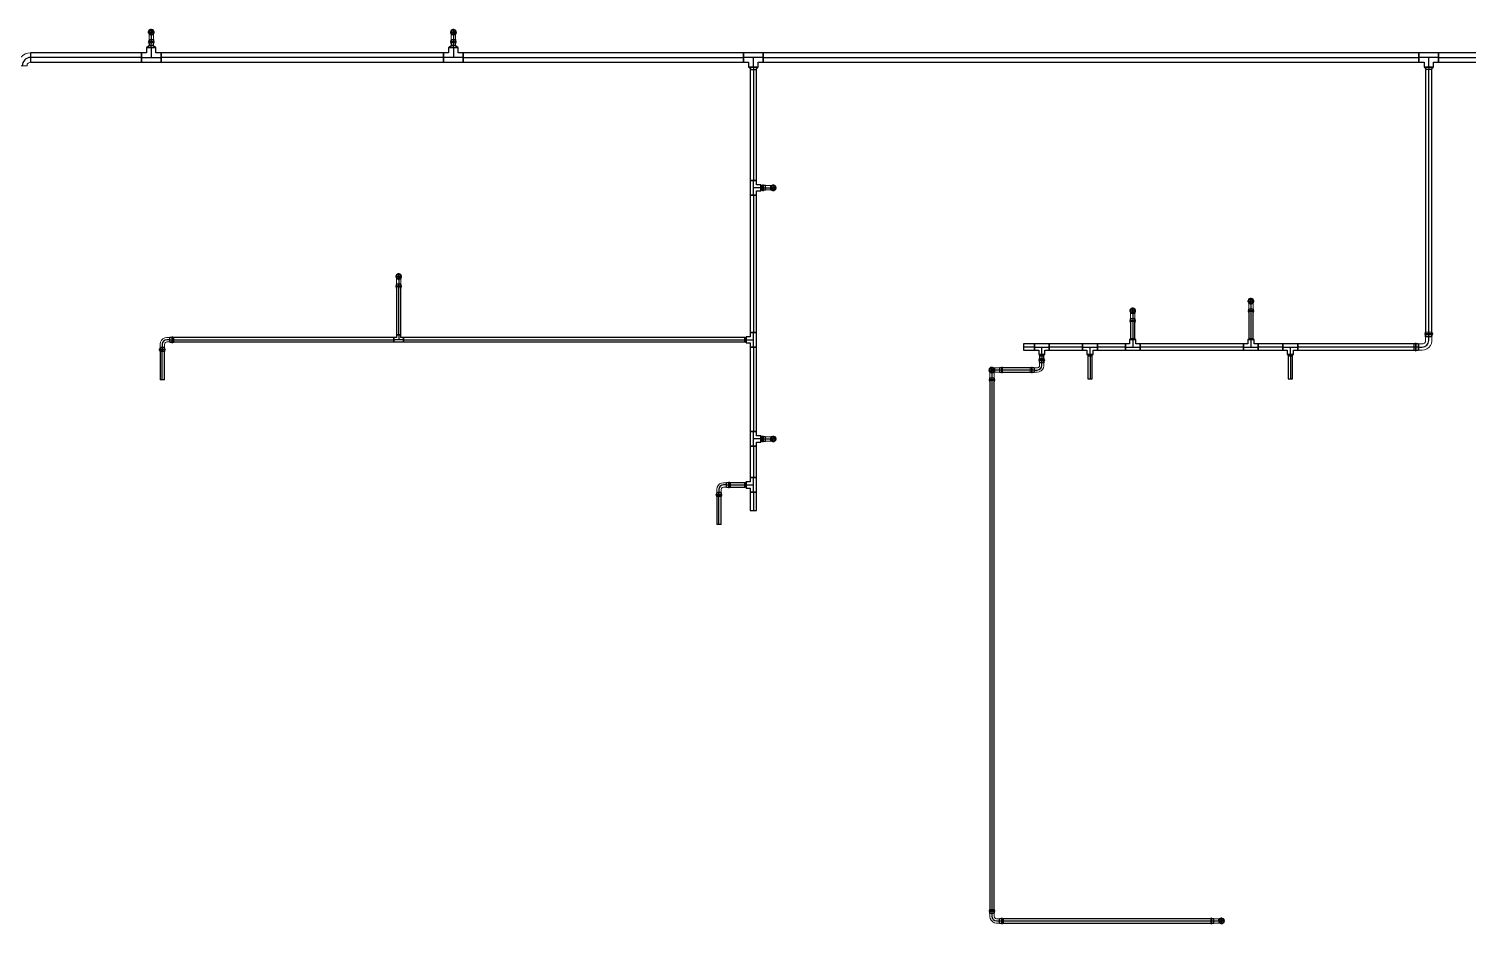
# Model space of a CAD drawing. Header units: inches. Extents: x -3326 to -59, y 8 to 1043.
# Drawn here: x -3021.3 to -2583, y 8 to 280.7 of the extents above; entities that cross this region are included whole.
import ezdxf

# ---------------------------------------------------------------- set-up
doc = ezdxf.new("R2010")
doc.units = ezdxf.units.IN
doc.header["$MEASUREMENT"] = 0
doc.layers.add('P-PIPE', color=3, linetype='Continuous', lineweight=9)
doc.layers.add('X - REF - FP', color=7, linetype='Continuous', true_color=0xb90000)

# ---------------------------------------------------------------- blocks, each defined once
blk = doc.blocks.new('Victaulic-VicPress316-Elbow 90-45deg Style P568_P571 - Standard-523083-FOURTH LEVEL')
at = {"layer": 'P-PIPE'}
for p, q in [((-3064.18, 1028.04), (-3064.52, 1028.04)), ((-3063.22, 1027.94), (-3064.52, 1027.94)), ((-3064.52, 1027.28), (-3064.52, 1027.28)), ((-3064.52, 1027.28), (-3064.52, 1027.28)), ((-3064.52, 1027.28), (-3064.52, 1027.28)), ((-3064.52, 1027.28), (-3064.52, 1027.28)), ((-3064.52, 1026.62), (-3063.22, 1026.62)), ((-3064.52, 1026.51), (-3064.18, 1026.51)), ((-3064.18, 1027.28), (-3064.18, 1027.28)), ((-3064.18, 1027.28), (-3064.18, 1027.28)), ((-3063.44, 1028.04), (-3063.89, 1028.04)), ((-3063.89, 1027.28), (-3063.89, 1027.28)), ((-3063.89, 1027.28), (-3063.89, 1027.28)), ((-3063.89, 1026.51), (-3063.44, 1026.51)), ((-3062.39, 1027.94), (-3063.33, 1027.94)), ((-3063.33, 1027.94), (-3063.33, 1027.28)), ((-3063.33, 1027.28), (-3063.33, 1027.94)), ((-3063.33, 1027.28), (-3063.33, 1026.62)), ((-3063.33, 1026.62), (-3063.33, 1027.28)), ((-3062.39, 1027.28), (-3063.33, 1027.28)), ((-3063.33, 1026.62), (-3062.39, 1026.62)), ((-3063.22, 1027.28), (-3063.22, 1027.28)), ((-3063.22, 1027.28), (-3063.22, 1027.28)), ((-3062.39, 1027.28), (-3061, 1027.28)), ((-3061, 1027.28), (-3061, 1027.28))]:
    blk.add_line(p, q, dxfattribs=at)
at = {"layer": 'P-PIPE', "flags": 128}
for points in [[(-3064.18, 1028.04), (-3064.11, 1028.17), (-3063.98, 1028.18), (-3063.89, 1028.07), (-3063.89, 1028.04)], [(-3064.18, 1028.04), (-3064.18, 1027.95), (-3064.18, 1027.7), (-3064.18, 1027.34), (-3064.18, 1027.28)], [(-3064.18, 1027.28), (-3064.18, 1027.64), (-3064.18, 1027.92), (-3064.18, 1028.04), (-3064.18, 1028.04)], [(-3064.18, 1026.51), (-3064.18, 1026.6), (-3064.18, 1026.86), (-3064.18, 1027.21), (-3064.18, 1027.28)], [(-3064.18, 1027.28), (-3064.18, 1026.91), (-3064.18, 1026.64), (-3064.18, 1026.51), (-3064.18, 1026.51)], [(-3063.89, 1026.51), (-3063.96, 1026.39), (-3064.1, 1026.38), (-3064.18, 1026.49), (-3064.18, 1026.51)], [(-3063.89, 1028.04), (-3063.89, 1027.95), (-3063.89, 1027.7), (-3063.89, 1027.34), (-3063.89, 1027.28)], [(-3063.89, 1027.28), (-3063.89, 1027.64), (-3063.89, 1027.92), (-3063.89, 1028.04), (-3063.89, 1028.04)], [(-3063.89, 1026.51), (-3063.89, 1026.6), (-3063.89, 1026.86), (-3063.89, 1027.21), (-3063.89, 1027.28)], [(-3063.89, 1027.28), (-3063.89, 1026.91), (-3063.89, 1026.64), (-3063.89, 1026.51), (-3063.89, 1026.51)], [(-3063.44, 1028.04), (-3063.24, 1027.96), (-3063.22, 1027.94)], [(-3063.22, 1026.62), (-3063.41, 1026.51), (-3063.44, 1026.51)], [(-3061, 1027.94), (-3061.09, 1027.94), (-3061.36, 1027.94), (-3061.76, 1027.94), (-3062.25, 1027.94), (-3062.39, 1027.94)], [(-3062.39, 1026.62), (-3061.89, 1026.62), (-3061.46, 1026.62), (-3061.15, 1026.62), (-3061.01, 1026.62), (-3061, 1026.62)], [(-3060.09, 1027.28), (-3060.18, 1027.68), (-3060.44, 1028), (-3060.81, 1028.17), (-3061.22, 1028.16), (-3061.58, 1027.98), (-3061.83, 1027.65), (-3061.91, 1027.28)], [(-3061.91, 1027.28), (-3061.82, 1026.88), (-3061.56, 1026.56), (-3061.19, 1026.39), (-3060.78, 1026.39), (-3060.42, 1026.58), (-3060.17, 1026.91), (-3060.09, 1027.28)], [(-3060.23, 1027.28), (-3060.33, 1027.64), (-3060.58, 1027.92), (-3060.93, 1028.04), (-3061.3, 1027.98), (-3061.6, 1027.75), (-3061.75, 1027.41), (-3061.77, 1027.28)], [(-3061.77, 1027.28), (-3061.67, 1026.91), (-3061.42, 1026.64), (-3061.07, 1026.51), (-3060.7, 1026.57), (-3060.4, 1026.8), (-3060.25, 1027.15), (-3060.23, 1027.28)]]:
    blk.add_lwpolyline(points, dxfattribs=at)
at = {"layer": 'P-PIPE'}
for radius, start, end in [(0.767, 0, 180), (0.766, 0, 180), (0.766, 0, 180), (0.766, 180, 0), (0.767, 180, 0), (0.767, 180, 0), (0.657, 0, 180), (0.657, 0, 180), (0.657, 90, 180), (0.658, 180, 0), (0.658, 180, 0), (0.657, 180, 270), (0.658, 0, 90), (0.658, 270, 0)]:
    blk.add_arc((-3061, 1027.28), radius, start, end, dxfattribs=at)
blk = doc.blocks.new('Victaulic-VicPress316-Elbow 90-45deg Style P568_P571 - Standard-V1-FOURTH LEVEL')
at = {"layer": 'P-PIPE'}
for p, q in [((-3.18, 0.77), (-3.52, 0.77)), ((-3.52, 0.77), (-3.52, -0.77)), ((-3.52, -0.77), (-3.52, 0.77)), ((-2.22, 0.66), (-3.52, 0.66)), ((-3.52, -0.66), (-3.52, 0.66)), ((-3.52, 0.66), (-3.52, -0.66)), ((-3.18, -0.77), (-3.18, 0.77)), ((-3.18, 0.77), (-3.18, -0.77)), ((-2.44, 0.77), (-2.89, 0.77)), ((-2.89, -0.77), (-2.89, 0.77)), ((-2.89, 0.77), (-2.89, -0.77)), ((-1.39, 0.66), (-2.33, 0.66)), ((-2.33, 0), (-2.33, 0.66)), ((-2.33, 0.66), (-2.33, 0)), ((-2.22, -0.66), (-2.22, 0.66)), ((-2.22, 0.66), (-2.22, -0.66)), ((-0.77, 3.52), (-0.77, 3.18)), ((0.77, 3.52), (-0.77, 3.52)), ((-0.77, 3.52), (0.77, 3.52)), ((-0.77, 3.18), (0.77, 3.18)), ((0.77, 3.18), (-0.77, 3.18)), ((-0.77, 2.89), (-0.77, 2.44)), ((-0.77, 2.89), (0.77, 2.89)), ((0.77, 2.89), (-0.77, 2.89)), ((-0.66, 3.52), (-0.66, 2.22)), ((-0.66, 3.52), (0.66, 3.52)), ((0.66, 3.52), (-0.66, 3.52)), ((-0.66, 2.33), (-0.66, 1.39)), ((0, 2.33), (-0.66, 2.33)), ((-0.66, 2.33), (0, 2.33)), ((-0.66, 2.22), (0.66, 2.22)), ((0.66, 2.22), (-0.66, 2.22)), ((0, 2.33), (0.66, 2.33)), ((0.66, 2.33), (0, 2.33)), ((0, 1.39), (0, 2.33)), ((0.66, 2.22), (0.66, 3.52)), ((0.66, 1.39), (0.66, 2.33)), ((0.77, 3.18), (0.77, 3.52)), ((0.77, 2.44), (0.77, 2.89)), ((-3.52, -0.66), (-2.22, -0.66)), ((-3.52, -0.77), (-3.18, -0.77)), ((-2.89, -0.77), (-2.44, -0.77)), ((-2.33, 0), (-2.33, -0.66)), ((-2.33, -0.66), (-2.33, 0)), ((-1.39, 0), (-2.33, 0)), ((-2.33, -0.66), (-1.39, -0.66))]:
    blk.add_line(p, q, dxfattribs=at)
at = {"layer": 'P-PIPE', "flags": 128}
for points in [[(-3.18, 0.77), (-3.11, 0.89), (-2.98, 0.9), (-2.89, 0.79), (-2.89, 0.77)], [(-3.18, 0.77), (-3.18, 0.67), (-3.18, 0.42), (-3.18, 0.07), (-3.18, -0.3), (-3.18, -0.6), (-3.18, -0.75), (-3.18, -0.77)], [(-3.18, -0.77), (-3.18, -0.67), (-3.18, -0.42), (-3.18, -0.07), (-3.18, 0.3), (-3.18, 0.6), (-3.18, 0.75), (-3.18, 0.77)], [(-2.89, -0.77), (-2.89, -0.67), (-2.89, -0.42), (-2.89, -0.07), (-2.89, 0.3), (-2.89, 0.6), (-2.89, 0.75), (-2.89, 0.77)], [(-2.89, 0.77), (-2.89, 0.67), (-2.89, 0.42), (-2.89, 0.07), (-2.89, -0.3), (-2.89, -0.6), (-2.89, -0.75), (-2.89, -0.77)], [(-2.44, 0.77), (-2.24, 0.68), (-2.22, 0.66)], [(-0.66, 1.39), (-0.75, 1.04), (-1, 0.77), (-1.35, 0.66), (-1.39, 0.66)], [(-1.39, -0.66), (-0.78, -0.56), (-0.23, -0.29), (0.22, 0.13), (0.53, 0.67), (0.65, 1.27), (0.66, 1.39)], [(-0.77, 2.89), (-0.89, 2.96), (-0.9, 3.1), (-0.79, 3.18), (-0.77, 3.18)], [(0.77, 3.18), (0.67, 3.18), (0.42, 3.18), (0.07, 3.18), (-0.3, 3.18), (-0.6, 3.18), (-0.75, 3.18), (-0.77, 3.18)], [(-0.77, 3.18), (-0.67, 3.18), (-0.42, 3.18), (-0.07, 3.18), (0.3, 3.18), (0.6, 3.18), (0.75, 3.18), (0.77, 3.18)], [(-0.77, 2.89), (-0.67, 2.89), (-0.42, 2.89), (-0.07, 2.89), (0.3, 2.89), (0.6, 2.89), (0.75, 2.89), (0.77, 2.89)], [(0.77, 2.89), (0.67, 2.89), (0.42, 2.89), (0.07, 2.89), (-0.3, 2.89), (-0.6, 2.89), (-0.75, 2.89), (-0.77, 2.89)], [(-0.66, 2.22), (-0.77, 2.41), (-0.77, 2.44)], [(0.77, 2.44), (0.68, 2.24), (0.66, 2.22)], [(0.77, 3.18), (0.89, 3.11), (0.9, 2.98), (0.79, 2.89), (0.77, 2.89)], [(-2.89, -0.77), (-2.96, -0.89), (-3.1, -0.9), (-3.18, -0.79), (-3.18, -0.77)], [(-2.22, -0.66), (-2.41, -0.77), (-2.44, -0.77)]]:
    blk.add_lwpolyline(points, dxfattribs=at)
at = {"layer": 'P-PIPE'}
blk.add_arc((-1.39, 1.39), 1.39, 270, 0, dxfattribs=at)
blk = doc.blocks.new('Victaulic-VicPress316-Elbow 90-45deg Style P568_P571 - Standard-V2-FOURTH LEVEL')
at = {"layer": 'P-PIPE'}
for p, q in [((-3203.05, 732.49), (-3203.05, 732.49)), ((-3203.05, 732.49), (-3203.05, 731.1)), ((-3203.81, 730.05), (-3203.81, 729.6)), ((-3203.81, 729.31), (-3203.81, 728.97)), ((-3203.7, 731.1), (-3203.7, 730.16)), ((-3203.7, 730.27), (-3203.7, 728.97)), ((-3203.05, 730.16), (-3203.7, 730.16)), ((-3203.7, 730.16), (-3203.05, 730.16)), ((-3203.05, 731.1), (-3203.05, 730.16)), ((-3203.05, 730.27), (-3203.05, 730.27)), ((-3203.05, 730.27), (-3203.05, 730.27)), ((-3202.39, 730.16), (-3203.05, 730.16)), ((-3203.05, 730.16), (-3202.39, 730.16)), ((-3203.05, 729.6), (-3203.05, 729.6)), ((-3203.05, 729.6), (-3203.05, 729.6)), ((-3203.05, 729.31), (-3203.05, 729.31)), ((-3203.05, 729.31), (-3203.05, 729.31)), ((-3203.05, 728.97), (-3203.05, 728.97)), ((-3203.05, 728.97), (-3203.05, 728.97)), ((-3203.05, 728.97), (-3203.05, 728.97)), ((-3203.05, 728.97), (-3203.05, 728.97)), ((-3202.39, 730.16), (-3202.39, 731.1)), ((-3202.39, 728.97), (-3202.39, 730.27)), ((-3202.28, 729.6), (-3202.28, 730.05)), ((-3202.28, 728.97), (-3202.28, 729.31))]:
    blk.add_line(p, q, dxfattribs=at)
at = {"layer": 'P-PIPE', "flags": 128}
for points in [[(-3203.05, 733.4), (-3203.45, 733.31), (-3203.76, 733.05), (-3203.94, 732.68), (-3203.93, 732.27), (-3203.75, 731.91), (-3203.42, 731.66), (-3203.05, 731.58)], [(-3203.05, 733.26), (-3203.41, 733.16), (-3203.69, 732.91), (-3203.81, 732.56), (-3203.75, 732.19), (-3203.52, 731.89), (-3203.18, 731.74), (-3203.05, 731.72)], [(-3203.7, 732.49), (-3203.7, 732.4), (-3203.7, 732.13), (-3203.7, 731.73), (-3203.7, 731.24), (-3203.7, 731.1)], [(-3203.05, 731.58), (-3202.65, 731.67), (-3202.33, 731.93), (-3202.15, 732.3), (-3202.16, 732.71), (-3202.35, 733.07), (-3202.67, 733.32), (-3203.05, 733.4)], [(-3203.05, 731.72), (-3202.68, 731.82), (-3202.41, 732.07), (-3202.28, 732.42), (-3202.34, 732.79), (-3202.57, 733.09), (-3202.91, 733.24), (-3203.05, 733.26)], [(-3202.39, 731.1), (-3202.39, 731.6), (-3202.39, 732.03), (-3202.39, 732.34), (-3202.39, 732.48), (-3202.39, 732.49)], [(-3203.81, 729.31), (-3203.93, 729.38), (-3203.94, 729.51), (-3203.83, 729.6), (-3203.81, 729.6)], [(-3203.81, 730.05), (-3203.72, 730.25), (-3203.7, 730.27)], [(-3203.81, 729.6), (-3203.72, 729.6), (-3203.47, 729.6), (-3203.11, 729.6), (-3203.05, 729.6)], [(-3203.05, 729.6), (-3203.41, 729.6), (-3203.69, 729.6), (-3203.81, 729.6), (-3203.81, 729.6)], [(-3203.81, 729.31), (-3203.72, 729.31), (-3203.47, 729.31), (-3203.11, 729.31), (-3203.05, 729.31)], [(-3203.05, 729.31), (-3203.41, 729.31), (-3203.69, 729.31), (-3203.81, 729.31), (-3203.81, 729.31)], [(-3202.28, 729.6), (-3202.37, 729.6), (-3202.62, 729.6), (-3202.98, 729.6), (-3203.05, 729.6)], [(-3203.05, 729.6), (-3202.68, 729.6), (-3202.41, 729.6), (-3202.28, 729.6), (-3202.28, 729.6)], [(-3202.28, 729.31), (-3202.37, 729.31), (-3202.62, 729.31), (-3202.98, 729.31), (-3203.05, 729.31)], [(-3203.05, 729.31), (-3202.68, 729.31), (-3202.41, 729.31), (-3202.28, 729.31), (-3202.28, 729.31)], [(-3202.39, 730.27), (-3202.28, 730.08), (-3202.28, 730.05)], [(-3202.28, 729.6), (-3202.16, 729.53), (-3202.15, 729.39), (-3202.26, 729.31), (-3202.28, 729.31)]]:
    blk.add_lwpolyline(points, dxfattribs=at)
at = {"layer": 'P-PIPE'}
for radius, start, end in [(0.767, 90, 270), (0.767, 90, 270), (0.767, 90, 270), (0.658, 90, 270), (0.658, 90, 270), (0.658, 90, 180), (0.658, 180, 270), (0.766, 270, 90), (0.766, 270, 90), (0.766, 270, 90), (0.658, 270, 90), (0.657, 270, 90), (0.658, 0, 90), (0.658, 270, 0)]:
    blk.add_arc((-3203.05, 732.49), radius, start, end, dxfattribs=at)
blk = doc.blocks.new('Elbow - Welded - Generic - Standard-1127339-FOURTH LEVEL')
at = {"layer": 'P-PIPE'}
for p, q in [((-2.52, -1.44), (-2.52, 1.44)), ((-2.52, 1.44), (-2.52, -1.44)), ((1.44, 2.52), (-1.44, 2.52)), ((-1.44, 2.52), (1.44, 2.52))]:
    blk.add_line(p, q, dxfattribs=at)
at = {"layer": 'P-PIPE', "flags": 128}
for points in [[(-1.44, 2.52), (-1.53, 2.08), (-1.79, 1.72), (-2.18, 1.49), (-2.52, 1.44)], [(-2.52, -1.44), (-1.67, -1.34), (-0.85, -1.07), (-0.12, -0.62), (0.51, -0.03), (0.99, 0.68), (1.3, 1.48), (1.43, 2.33), (1.44, 2.52)]]:
    blk.add_lwpolyline(points, dxfattribs=at)
blk = doc.blocks.new('Victaulic-VicPress316-Elbow 90-45deg Style P568_P571 - Standard-1125944-FOURTH LEVEL')
at = {"layer": 'P-PIPE'}
for p, q in [((-1.06, 4.55), (-1.06, 4.17)), ((1.06, 4.55), (-1.06, 4.55)), ((-1.06, 4.55), (1.06, 4.55)), ((-0.95, 4.55), (-0.95, 3.07)), ((-0.95, 4.55), (0.95, 4.55)), ((0.95, 4.55), (-0.95, 4.55)), ((0.95, 3.07), (0.95, 4.55)), ((1.06, 4.17), (1.06, 4.55)), ((-4.17, 1.06), (-4.55, 1.06)), ((-4.55, 1.06), (-4.55, -1.06)), ((-4.55, -1.06), (-4.55, 1.06)), ((-3.07, 0.95), (-4.55, 0.95)), ((-4.55, -0.95), (-4.55, 0.95)), ((-4.55, 0.95), (-4.55, -0.95)), ((-4.17, -1.06), (-4.17, 1.06)), ((-4.17, 1.06), (-4.17, -1.06)), ((-3.29, 1.06), (-3.85, 1.06)), ((-3.85, -1.06), (-3.85, 1.06)), ((-3.85, 1.06), (-3.85, -1.06)), ((-2.02, 0.95), (-3.18, 0.95)), ((-3.18, 0), (-3.18, 0.95)), ((-3.18, 0.95), (-3.18, 0)), ((-3.07, -0.95), (-3.07, 0.95)), ((-3.07, 0.95), (-3.07, -0.95)), ((-1.06, 4.17), (1.06, 4.17)), ((1.06, 4.17), (-1.06, 4.17)), ((-1.06, 3.85), (-1.06, 3.29)), ((-1.06, 3.85), (1.06, 3.85)), ((1.06, 3.85), (-1.06, 3.85)), ((-0.95, 3.18), (-0.95, 2.02)), ((0, 3.18), (-0.95, 3.18)), ((-0.95, 3.18), (0, 3.18)), ((-0.95, 3.07), (0.95, 3.07)), ((0.95, 3.07), (-0.95, 3.07)), ((0, 3.18), (0.95, 3.18)), ((0.95, 3.18), (0, 3.18)), ((0, 2.02), (0, 3.18)), ((0.95, 2.02), (0.95, 3.18)), ((1.06, 3.29), (1.06, 3.85)), ((-4.55, -0.95), (-3.07, -0.95)), ((-4.55, -1.06), (-4.17, -1.06)), ((-3.85, -1.06), (-3.29, -1.06)), ((-3.18, 0), (-3.18, -0.95)), ((-3.18, -0.95), (-3.18, 0)), ((-2.02, 0), (-3.18, 0)), ((-3.18, -0.95), (-2.02, -0.95))]:
    blk.add_line(p, q, dxfattribs=at)
at = {"layer": 'P-PIPE', "flags": 128}
for points in [[(-4.17, 1.06), (-4.1, 1.2), (-3.94, 1.21), (-3.85, 1.08), (-3.85, 1.06)], [(-4.17, 1.06), (-4.17, 0.97), (-4.17, 0.71), (-4.17, 0.32), (-4.17, -0.12), (-4.17, -0.54), (-4.17, -0.86), (-4.17, -1.04), (-4.17, -1.06)], [(-4.17, -1.06), (-4.17, -0.97), (-4.17, -0.71), (-4.17, -0.32), (-4.17, 0.12), (-4.17, 0.54), (-4.17, 0.86), (-4.17, 1.04), (-4.17, 1.06)], [(-3.85, -1.06), (-3.85, -0.97), (-3.85, -0.71), (-3.85, -0.32), (-3.85, 0.12), (-3.85, 0.54), (-3.85, 0.86), (-3.85, 1.04), (-3.85, 1.06)], [(-3.85, 1.06), (-3.85, 0.97), (-3.85, 0.71), (-3.85, 0.32), (-3.85, -0.12), (-3.85, -0.54), (-3.85, -0.86), (-3.85, -1.04), (-3.85, -1.06)], [(-3.29, 1.06), (-3.09, 0.97), (-3.07, 0.95)], [(-0.95, 2.02), (-1.04, 1.58), (-1.3, 1.22), (-1.69, 1), (-2.02, 0.95)], [(-2.02, -0.95), (-1.28, -0.86), (-0.59, -0.58), (0.02, -0.15), (0.49, 0.43), (0.81, 1.1), (0.94, 1.83), (0.95, 2.02)], [(-1.06, 3.85), (-1.2, 3.92), (-1.21, 4.08), (-1.08, 4.17), (-1.06, 4.17)], [(1.06, 4.17), (0.97, 4.17), (0.71, 4.17), (0.32, 4.17), (-0.12, 4.17), (-0.54, 4.17), (-0.86, 4.17), (-1.04, 4.17), (-1.06, 4.17)], [(-1.06, 4.17), (-0.97, 4.17), (-0.71, 4.17), (-0.32, 4.17), (0.12, 4.17), (0.54, 4.17), (0.86, 4.17), (1.04, 4.17), (1.06, 4.17)], [(-1.06, 3.85), (-0.97, 3.85), (-0.71, 3.85), (-0.32, 3.85), (0.12, 3.85), (0.54, 3.85), (0.86, 3.85), (1.04, 3.85), (1.06, 3.85)], [(1.06, 3.85), (0.97, 3.85), (0.71, 3.85), (0.32, 3.85), (-0.12, 3.85), (-0.54, 3.85), (-0.86, 3.85), (-1.04, 3.85), (-1.06, 3.85)], [(-0.95, 3.07), (-1.06, 3.26), (-1.06, 3.29)], [(1.06, 3.29), (0.97, 3.09), (0.95, 3.07)], [(1.06, 4.17), (1.2, 4.1), (1.21, 3.94), (1.08, 3.85), (1.06, 3.85)], [(-3.85, -1.06), (-3.92, -1.2), (-4.08, -1.21), (-4.17, -1.08), (-4.17, -1.06)], [(-3.07, -0.95), (-3.26, -1.06), (-3.29, -1.06)]]:
    blk.add_lwpolyline(points, dxfattribs=at)
at = {"layer": 'P-PIPE'}
blk.add_arc((-2.02, 2.02), 2.02, 270, 0, dxfattribs=at)

msp = doc.modelspace()

# ---------------------------------------------------------------- linework, layer by layer
at = {"layer": 'X - REF - FP'}
for p, q in [((-2984, 278.74), (-2984, 280.74)), ((-2892, 278.74), (-2892, 280.74)), ((-2985, 279.74), (-2983, 279.74)), ((-2984.66, 277.41), (-2984.66, 275.65)), ((-2983.34, 277.41), (-2984.66, 277.41)), ((-2984, 279.74), (-2984, 278.35)), ((-2984, 278.35), (-2984, 277.41)), ((-2984, 278.35), (-2984, 276.22)), ((-2984, 275.65), (-2984, 277.41)), ((-2984, 275.65), (-2984, 277.41)), ((-2983.34, 275.65), (-2983.34, 277.41)), ((-2893, 279.74), (-2891, 279.74)), ((-2892.66, 277.41), (-2892.66, 275.65)), ((-2891.34, 277.41), (-2892.66, 277.41)), ((-2892, 279.74), (-2892, 278.35)), ((-2892, 278.35), (-2892, 277.41)), ((-2892, 278.35), (-2892, 276.22)), ((-2892, 275.65), (-2892, 277.41)), ((-2892, 275.65), (-2892, 277.41)), ((-2891.34, 275.65), (-2891.34, 277.41)), ((-2986.99, 273.44), (-3020.74, 273.44)), ((-3020.74, 273.44), (-3020.74, 270.56)), ((-2986.99, 272), (-3020.74, 272)), ((-2986.99, 272), (-3020.74, 272)), ((-2986.99, 273.44), (-2986.99, 270.56)), ((-2985.44, 273.44), (-2986.99, 273.44)), ((-2986.99, 273.44), (-2986.99, 270.56)), ((-2986.99, 270.56), (-2986.99, 273.44)), ((-2986.99, 272), (-2981.01, 272)), ((-2985.44, 274.99), (-2985.44, 273.44)), ((-2985.44, 274.99), (-2982.56, 274.99)), ((-2982.56, 274.99), (-2985.44, 274.99)), ((-2984.56, 275.65), (-2985.31, 274.99)), ((-2983.34, 275.65), (-2984.66, 275.65)), ((-2984, 274.99), (-2984, 275.65)), ((-2984, 274.99), (-2984, 272)), ((-2982.69, 274.99), (-2983.44, 275.65)), ((-2982.56, 273.44), (-2982.56, 274.99)), ((-2981.01, 273.44), (-2982.56, 273.44)), ((-2981.01, 273.44), (-2981.01, 270.56)), ((-2981.01, 270.56), (-2981.01, 273.44)), ((-2894.99, 273.44), (-2981.01, 273.44)), ((-2981.01, 273.44), (-2981.01, 270.56)), ((-2894.99, 272), (-2981.01, 272)), ((-2894.99, 272), (-2981.01, 272)), ((-2893.44, 273.44), (-2894.99, 273.44)), ((-2894.99, 273.44), (-2894.99, 270.56)), ((-2894.99, 270.56), (-2894.99, 273.44)), ((-2894.99, 273.44), (-2894.99, 270.56)), ((-2889.01, 272), (-2894.99, 272)), ((-2893.44, 274.99), (-2893.44, 273.44)), ((-2890.56, 274.99), (-2893.44, 274.99)), ((-2893.44, 274.99), (-2890.56, 274.99)), ((-2892.56, 275.65), (-2893.31, 274.99)), ((-2891.34, 275.65), (-2892.66, 275.65)), ((-2892, 274.99), (-2892, 275.65)), ((-2892, 274.99), (-2892, 272)), ((-2890.69, 274.99), (-2891.44, 275.65)), ((-2890.56, 273.44), (-2890.56, 274.99)), ((-2889.01, 273.44), (-2890.56, 273.44)), ((-2803.64, 273.44), (-2889.01, 273.44)), ((-2889.01, 270.56), (-2889.01, 273.44)), ((-2889.01, 273.44), (-2889.01, 270.56)), ((-2889.01, 270.56), (-2889.01, 273.44)), ((-2889.01, 272), (-2803.64, 272)), ((-2889.01, 272), (-2803.64, 272)), ((-2797.66, 273.44), (-2803.64, 273.44)), ((-2803.64, 270.56), (-2803.64, 273.44)), ((-2803.64, 273.44), (-2803.64, 270.56)), ((-2803.64, 270.56), (-2803.64, 273.44)), ((-2797.66, 272), (-2803.64, 272)), ((-2800.65, 269.01), (-2800.65, 272)), ((-2797.66, 270.56), (-2797.66, 273.44)), ((-2797.66, 273.44), (-2797.66, 270.56)), ((-2597.99, 273.44), (-2797.66, 273.44)), ((-2797.66, 270.56), (-2797.66, 273.44)), ((-2797.66, 272), (-2597.99, 272)), ((-2797.66, 272), (-2597.99, 272)), ((-2592.01, 273.44), (-2597.99, 273.44)), ((-2597.99, 270.56), (-2597.99, 273.44)), ((-2597.99, 273.44), (-2597.99, 270.56)), ((-2597.99, 270.56), (-2597.99, 273.44)), ((-2592.01, 272), (-2597.99, 272)), ((-2595, 269.01), (-2595, 272)), ((-2424.51, 273.44), (-2592.01, 273.44)), ((-2592.01, 270.56), (-2592.01, 273.44)), ((-2592.01, 270.56), (-2592.01, 273.44)), ((-2592.01, 273.44), (-2592.01, 270.56)), ((-2592.01, 272), (-2424.51, 272)), ((-2592.01, 272), (-2424.51, 272)), ((-3020.74, 270.56), (-2986.99, 270.56)), ((-2986.99, 270.56), (-2981.01, 270.56)), ((-2981.01, 270.56), (-2894.99, 270.56)), ((-2894.99, 270.56), (-2889.01, 270.56)), ((-2889.01, 270.56), (-2803.64, 270.56)), ((-2803.64, 270.56), (-2802.09, 270.56)), ((-2802.09, 270.56), (-2802.09, 269.01)), ((-2799.21, 269.01), (-2802.09, 269.01)), ((-2802.09, 269.01), (-2799.21, 269.01)), ((-2801.96, 269.01), (-2801.46, 268.35)), ((-2801.6, 268.35), (-2801.6, 234.55)), ((-2801.6, 268.35), (-2799.7, 268.35)), ((-2800.65, 269.01), (-2800.65, 268.35)), ((-2800.65, 268.35), (-2800.65, 234.55)), ((-2800.65, 268.35), (-2800.65, 234.55)), ((-2799.84, 268.35), (-2799.34, 269.01)), ((-2799.7, 234.55), (-2799.7, 268.35)), ((-2799.21, 270.56), (-2797.66, 270.56)), ((-2799.21, 269.01), (-2799.21, 270.56)), ((-2797.66, 270.56), (-2597.99, 270.56)), ((-2597.99, 270.56), (-2596.44, 270.56)), ((-2596.44, 270.56), (-2596.44, 269.01)), ((-2593.56, 269.01), (-2596.44, 269.01)), ((-2596.44, 269.01), (-2593.56, 269.01)), ((-2596.31, 269.01), (-2595.81, 268.35)), ((-2595.95, 268.35), (-2595.95, 186.98)), ((-2594.05, 268.35), (-2595.95, 268.35)), ((-2595, 269.01), (-2595, 268.35)), ((-2595, 186.98), (-2595, 268.35)), ((-2595, 186.98), (-2595, 268.35)), ((-2594.19, 268.35), (-2593.69, 269.01)), ((-2594.05, 186.98), (-2594.05, 268.35)), ((-2593.56, 270.56), (-2592.01, 270.56)), ((-2593.56, 269.01), (-2593.56, 270.56)), ((-2592.01, 270.56), (-2424.51, 270.56)), ((-2801.6, 234.55), (-2801.6, 230.06)), ((-2799.7, 234.55), (-2801.6, 234.55)), ((-2801.6, 234.55), (-2799.7, 234.55)), ((-2801.6, 234.55), (-2799.7, 234.55)), ((-2800.65, 230.06), (-2800.65, 234.55)), ((-2798.41, 232.3), (-2800.65, 232.3)), ((-2799.7, 233.26), (-2799.7, 234.55)), ((-2798.41, 233.26), (-2799.7, 233.26)), ((-2798.41, 231.35), (-2798.41, 233.26)), ((-2798.41, 233.26), (-2798.41, 231.35)), ((-2798, 232.87), (-2798.41, 233.12)), ((-2798.41, 232.3), (-2798, 232.3)), ((-2796.98, 232.96), (-2798, 232.96)), ((-2798, 231.65), (-2798, 232.96)), ((-2798, 232.3), (-2796.98, 232.3)), ((-2798, 232.3), (-2796.98, 232.3)), ((-2796.98, 231.65), (-2796.98, 232.96)), ((-2796.98, 232.3), (-2796.04, 232.3)), ((-2796.04, 232.3), (-2794.65, 232.3)), ((-2795.65, 232.3), (-2793.65, 232.3)), ((-2794.65, 231.3), (-2794.65, 233.3)), ((-2799.7, 230.06), (-2801.6, 230.06)), ((-2801.6, 230.06), (-2799.7, 230.06)), ((-2801.6, 230.06), (-2801.6, 188.24)), ((-2801.6, 230.06), (-2799.7, 230.06)), ((-2800.65, 230.06), (-2800.65, 188.24)), ((-2800.65, 230.06), (-2800.65, 188.24)), ((-2799.7, 230.06), (-2799.7, 231.35)), ((-2799.7, 231.35), (-2798.41, 231.35)), ((-2799.7, 188.24), (-2799.7, 230.06)), ((-2798.41, 231.49), (-2798, 231.74)), ((-2798, 231.65), (-2796.98, 231.65)), ((-2908.65, 204.3), (-2908.65, 206.3)), ((-2909.65, 205.3), (-2907.65, 205.3)), ((-2909.31, 202.97), (-2909.31, 187.5)), ((-2907.99, 202.97), (-2909.31, 202.97)), ((-2908.65, 205.3), (-2908.65, 203.91)), ((-2908.65, 203.91), (-2908.65, 202.97)), ((-2908.65, 203.91), (-2908.65, 201.78)), ((-2908.65, 187.5), (-2908.65, 202.97)), ((-2908.65, 187.5), (-2908.65, 202.97)), ((-2907.99, 187.5), (-2907.99, 202.97)), ((-2650.15, 197.8), (-2648.15, 197.8)), ((-2649.15, 196.8), (-2649.15, 198.8)), ((-2649.15, 197.8), (-2649.15, 196.41)), ((-2686.15, 194.8), (-2684.15, 194.8)), ((-2685.15, 193.8), (-2685.15, 195.8)), ((-2685.15, 194.8), (-2685.15, 193.41)), ((-2685.15, 193.41), (-2685.15, 192.47)), ((-2685.15, 193.41), (-2685.15, 191.28)), ((-2649.81, 195.47), (-2649.81, 186.45)), ((-2649.81, 195.47), (-2648.49, 195.47)), ((-2649.15, 196.41), (-2649.15, 195.47)), ((-2649.15, 196.41), (-2649.15, 194.28)), ((-2649.15, 195.47), (-2649.15, 186.45)), ((-2649.15, 195.47), (-2649.15, 186.45)), ((-2648.49, 186.45), (-2648.49, 195.47)), ((-2685.81, 192.47), (-2685.81, 186.45)), ((-2685.81, 192.47), (-2684.49, 192.47)), ((-2685.15, 192.47), (-2685.15, 186.45)), ((-2685.15, 192.47), (-2685.15, 186.45)), ((-2684.49, 186.45), (-2684.49, 192.47)), ((-2980.65, 184.61), (-2980.65, 183.67)), ((-2980.65, 184.61), (-2980.65, 182.48)), ((-2978.32, 186), (-2979.26, 186)), ((-2910.15, 186.66), (-2978.32, 186.66)), ((-2978.32, 185.34), (-2978.32, 186.66)), ((-2978.32, 186), (-2910.15, 186)), ((-2978.32, 186), (-2910.15, 186)), ((-2978.32, 185.34), (-2910.15, 185.34)), ((-2909.31, 186.66), (-2910.15, 186.66)), ((-2910.15, 186.66), (-2910.15, 185.34)), ((-2910.15, 185.34), (-2910.15, 186.66)), ((-2910.15, 185.34), (-2910.15, 186.66)), ((-2907.15, 186), (-2910.15, 186)), ((-2910.15, 185.34), (-2907.15, 185.34)), ((-2909.31, 187.5), (-2909.31, 186.66)), ((-2907.99, 187.5), (-2909.31, 187.5)), ((-2909.31, 187.5), (-2907.99, 187.5)), ((-2907.99, 187.5), (-2909.31, 187.5)), ((-2908.65, 187.5), (-2908.65, 186)), ((-2907.99, 186.66), (-2907.99, 187.5)), ((-2907.15, 186.66), (-2907.99, 186.66)), ((-2803.3, 186.66), (-2907.15, 186.66)), ((-2907.15, 185.34), (-2907.15, 186.66)), ((-2907.15, 186.66), (-2907.15, 185.34)), ((-2907.15, 185.34), (-2907.15, 186.66)), ((-2907.15, 186), (-2803.3, 186)), ((-2907.15, 186), (-2803.3, 186)), ((-2907.15, 185.34), (-2803.3, 185.34)), ((-2802.89, 186.81), (-2803.3, 186.56)), ((-2803.3, 185.34), (-2803.3, 186.66)), ((-2802.89, 186), (-2803.3, 186)), ((-2803.3, 185.44), (-2802.89, 185.19)), ((-2801.6, 186.95), (-2802.89, 186.95)), ((-2802.89, 185.05), (-2802.89, 186.95)), ((-2802.89, 186.95), (-2802.89, 185.05)), ((-2802.89, 186), (-2800.65, 186)), ((-2802.89, 185.05), (-2801.6, 185.05)), ((-2801.6, 188.24), (-2801.6, 186.95)), ((-2801.6, 188.24), (-2799.7, 188.24)), ((-2799.7, 188.24), (-2801.6, 188.24)), ((-2801.6, 188.24), (-2799.7, 188.24)), ((-2801.6, 185.05), (-2801.6, 183.76)), ((-2800.65, 183.76), (-2800.65, 188.24)), ((-2799.7, 183.76), (-2799.7, 188.24)), ((-2715.08, 184.75), (-2718.39, 184.75)), ((-2718.39, 184.75), (-2718.39, 182.85)), ((-2710.59, 184.76), (-2715.08, 184.76)), ((-2715.08, 182.85), (-2715.08, 184.76)), ((-2715.08, 184.76), (-2715.08, 182.85)), ((-2715.08, 184.75), (-2715.08, 182.85)), ((-2710.59, 182.85), (-2710.59, 184.76)), ((-2710.59, 184.76), (-2710.59, 182.85)), ((-2700.39, 184.75), (-2710.59, 184.75)), ((-2710.59, 184.75), (-2710.59, 182.85)), ((-2695.91, 184.76), (-2700.39, 184.76)), ((-2700.39, 182.85), (-2700.39, 184.76)), ((-2700.39, 184.76), (-2700.39, 182.85)), ((-2700.39, 184.75), (-2700.39, 182.85)), ((-2695.91, 182.85), (-2695.91, 184.76)), ((-2695.91, 184.76), (-2695.91, 182.85)), ((-2687.39, 184.75), (-2695.91, 184.75)), ((-2695.91, 184.75), (-2695.91, 182.85)), ((-2686.1, 184.76), (-2687.39, 184.76)), ((-2687.39, 184.76), (-2687.39, 182.85)), ((-2687.39, 182.85), (-2687.39, 184.76)), ((-2687.39, 184.75), (-2687.39, 182.85)), ((-2686.1, 186.05), (-2686.1, 184.76)), ((-2686.1, 186.05), (-2684.2, 186.05)), ((-2684.2, 186.05), (-2686.1, 186.05)), ((-2685.71, 186.45), (-2685.96, 186.05)), ((-2685.81, 186.45), (-2684.49, 186.45)), ((-2685.15, 186.05), (-2685.15, 186.45)), ((-2685.15, 186.05), (-2685.15, 183.8)), ((-2684.34, 186.05), (-2684.59, 186.45)), ((-2684.2, 184.76), (-2684.2, 186.05)), ((-2682.91, 184.76), (-2684.2, 184.76)), ((-2682.91, 184.76), (-2682.91, 182.85)), ((-2682.91, 182.85), (-2682.91, 184.76)), ((-2651.39, 184.75), (-2682.91, 184.75)), ((-2682.91, 184.75), (-2682.91, 182.85)), ((-2650.1, 184.76), (-2651.39, 184.76)), ((-2651.39, 184.76), (-2651.39, 182.85)), ((-2651.39, 182.85), (-2651.39, 184.76)), ((-2651.39, 184.75), (-2651.39, 182.85)), ((-2650.1, 186.05), (-2650.1, 184.76)), ((-2650.1, 186.05), (-2648.2, 186.05)), ((-2648.2, 186.05), (-2650.1, 186.05)), ((-2649.71, 186.45), (-2649.96, 186.05)), ((-2649.81, 186.45), (-2648.49, 186.45)), ((-2649.15, 186.05), (-2649.15, 186.45)), ((-2649.15, 186.05), (-2649.15, 183.8)), ((-2648.34, 186.05), (-2648.59, 186.45)), ((-2648.2, 184.76), (-2648.2, 186.05)), ((-2646.91, 184.76), (-2648.2, 184.76)), ((-2646.91, 184.76), (-2646.91, 182.85)), ((-2646.91, 182.85), (-2646.91, 184.76)), ((-2639.39, 184.75), (-2646.91, 184.75)), ((-2646.91, 184.75), (-2646.91, 182.85)), ((-2634.91, 184.76), (-2639.39, 184.76)), ((-2639.39, 182.85), (-2639.39, 184.76)), ((-2639.39, 184.76), (-2639.39, 182.85)), ((-2639.39, 184.75), (-2639.39, 182.85)), ((-2634.91, 182.85), (-2634.91, 184.76)), ((-2634.91, 184.76), (-2634.91, 182.85)), ((-2598.18, 184.75), (-2634.91, 184.75)), ((-2634.91, 184.75), (-2634.91, 182.85)), ((-2598.18, 184.75), (-2598.18, 182.85)), ((-2594.05, 186.98), (-2595.95, 186.98)), ((-2595, 185.82), (-2595, 188.35)), ((-2595, 185.82), (-2595, 186.98)), ((-2981.31, 183.67), (-2981.31, 173.8)), ((-2979.99, 183.67), (-2981.31, 183.67)), ((-2980.65, 173.8), (-2980.65, 183.67)), ((-2980.65, 173.8), (-2980.65, 183.67)), ((-2979.99, 173.8), (-2979.99, 183.67)), ((-2801.6, 183.76), (-2801.6, 158.05)), ((-2801.6, 183.76), (-2799.7, 183.76)), ((-2801.6, 183.76), (-2799.7, 183.76)), ((-2799.7, 183.76), (-2801.6, 183.76)), ((-2800.65, 183.76), (-2800.65, 158.05)), ((-2800.65, 183.76), (-2800.65, 158.05)), ((-2799.7, 158.05), (-2799.7, 183.76)), ((-2715.08, 183.8), (-2718.39, 183.8)), ((-2715.08, 183.8), (-2718.39, 183.8)), ((-2718.39, 182.85), (-2715.08, 182.85)), ((-2715.08, 183.8), (-2710.59, 183.8)), ((-2715.08, 182.85), (-2713.78, 182.85)), ((-2713.78, 182.85), (-2713.78, 181.56)), ((-2713.78, 181.56), (-2711.88, 181.56)), ((-2711.88, 181.56), (-2713.78, 181.56)), ((-2713.65, 181.56), (-2713.4, 181.15)), ((-2713.49, 181.15), (-2713.49, 179.13)), ((-2713.49, 181.15), (-2712.18, 181.15)), ((-2712.83, 181.56), (-2712.83, 183.8)), ((-2712.83, 181.56), (-2712.83, 181.15)), ((-2712.83, 181.15), (-2712.83, 179.13)), ((-2712.83, 181.15), (-2712.83, 179.13)), ((-2712.83, 178.2), (-2712.83, 180.32)), ((-2712.27, 181.15), (-2712.02, 181.56)), ((-2712.18, 179.13), (-2712.18, 181.15)), ((-2711.88, 182.85), (-2710.59, 182.85)), ((-2711.88, 181.56), (-2711.88, 182.85)), ((-2700.39, 183.8), (-2710.59, 183.8)), ((-2700.39, 183.8), (-2710.59, 183.8)), ((-2710.59, 182.85), (-2700.39, 182.85)), ((-2700.39, 183.8), (-2695.91, 183.8)), ((-2700.39, 182.85), (-2699.1, 182.85)), ((-2699.1, 182.85), (-2699.1, 181.56)), ((-2699.1, 181.56), (-2697.2, 181.56)), ((-2697.2, 181.56), (-2699.1, 181.56)), ((-2698.96, 181.56), (-2698.71, 181.15)), ((-2698.81, 181.15), (-2698.81, 174.08)), ((-2698.81, 181.15), (-2697.49, 181.15)), ((-2698.15, 181.56), (-2698.15, 183.8)), ((-2698.15, 181.56), (-2698.15, 181.15)), ((-2698.15, 181.15), (-2698.15, 174.08)), ((-2698.15, 181.15), (-2698.15, 174.08)), ((-2697.59, 181.15), (-2697.34, 181.56)), ((-2697.49, 174.08), (-2697.49, 181.15)), ((-2697.2, 182.85), (-2695.91, 182.85)), ((-2697.2, 181.56), (-2697.2, 182.85)), ((-2687.39, 183.8), (-2695.91, 183.8)), ((-2687.39, 183.8), (-2695.91, 183.8)), ((-2695.91, 182.85), (-2687.39, 182.85)), ((-2687.39, 183.8), (-2682.91, 183.8)), ((-2687.39, 182.85), (-2682.91, 182.85)), ((-2651.39, 183.8), (-2682.91, 183.8)), ((-2651.39, 183.8), (-2682.91, 183.8)), ((-2682.91, 182.85), (-2651.39, 182.85)), ((-2651.39, 183.8), (-2646.91, 183.8)), ((-2651.39, 182.85), (-2646.91, 182.85)), ((-2639.39, 183.8), (-2646.91, 183.8)), ((-2639.39, 183.8), (-2646.91, 183.8)), ((-2646.91, 182.85), (-2639.39, 182.85)), ((-2639.39, 183.8), (-2634.91, 183.8)), ((-2639.39, 182.85), (-2638.1, 182.85)), ((-2638.1, 182.85), (-2638.1, 181.56)), ((-2638.1, 181.56), (-2636.2, 181.56)), ((-2636.2, 181.56), (-2638.1, 181.56)), ((-2637.96, 181.56), (-2637.71, 181.15)), ((-2637.81, 181.15), (-2637.81, 174.08)), ((-2637.81, 181.15), (-2636.49, 181.15)), ((-2637.15, 181.56), (-2637.15, 183.8)), ((-2637.15, 181.56), (-2637.15, 181.15)), ((-2637.15, 181.15), (-2637.15, 174.08)), ((-2637.15, 181.15), (-2637.15, 174.08)), ((-2636.59, 181.15), (-2636.34, 181.56)), ((-2636.49, 174.08), (-2636.49, 181.15)), ((-2636.2, 182.85), (-2634.91, 182.85)), ((-2636.2, 181.56), (-2636.2, 182.85)), ((-2598.18, 183.8), (-2634.91, 183.8)), ((-2598.18, 183.8), (-2634.91, 183.8)), ((-2634.91, 182.85), (-2598.18, 182.85)), ((-2598.18, 183.8), (-2597.02, 183.8)), ((-2729, 176.8), (-2727, 176.8)), ((-2728, 175.8), (-2728, 177.8)), ((-2726.61, 176.8), (-2728, 176.8)), ((-2728, 176.8), (-2728, 175.41)), ((-2728, 175.41), (-2728, 174.47)), ((-2728, 175.41), (-2728, 173.28)), ((-2725.67, 176.8), (-2726.61, 176.8)), ((-2715.16, 177.46), (-2725.67, 177.46)), ((-2725.67, 177.46), (-2725.67, 176.15)), ((-2715.16, 176.8), (-2725.67, 176.8)), ((-2715.16, 176.8), (-2725.67, 176.8)), ((-2725.67, 176.15), (-2715.16, 176.15)), ((-2715.16, 177.46), (-2715.16, 176.15)), ((-2715.16, 176.8), (-2714.23, 176.8)), ((-2713.49, 179.13), (-2712.18, 179.13)), ((-2712.83, 178.2), (-2712.83, 179.13)), ((-2979.99, 173.8), (-2981.31, 173.8)), ((-2728.66, 174.47), (-2728.66, 11.33)), ((-2728.66, 174.47), (-2727.34, 174.47)), ((-2728, 174.47), (-2728, 11.33)), ((-2728, 174.47), (-2728, 11.33)), ((-2727.34, 11.33), (-2727.34, 174.47)), ((-2698.81, 174.08), (-2697.49, 174.08)), ((-2637.81, 174.08), (-2636.49, 174.08)), ((-2801.6, 158.05), (-2799.7, 158.05)), ((-2801.6, 158.05), (-2801.6, 153.56)), ((-2799.7, 158.05), (-2801.6, 158.05)), ((-2801.6, 158.05), (-2799.7, 158.05)), ((-2800.65, 153.56), (-2800.65, 158.05)), ((-2799.7, 156.76), (-2799.7, 158.05)), ((-2799.7, 153.56), (-2801.6, 153.56)), ((-2801.6, 153.56), (-2799.7, 153.56)), ((-2801.6, 153.56), (-2801.6, 144.05)), ((-2801.6, 153.56), (-2799.7, 153.56)), ((-2798.41, 155.8), (-2800.65, 155.8)), ((-2800.65, 153.56), (-2800.65, 144.05)), ((-2800.65, 153.56), (-2800.65, 144.05)), ((-2798.41, 156.76), (-2799.7, 156.76)), ((-2799.7, 153.56), (-2799.7, 154.85)), ((-2799.7, 154.85), (-2798.41, 154.85)), ((-2799.7, 144.05), (-2799.7, 153.56)), ((-2798.41, 154.85), (-2798.41, 156.76)), ((-2798.41, 156.76), (-2798.41, 154.85)), ((-2798, 156.37), (-2798.41, 156.62)), ((-2798.41, 155.8), (-2798, 155.8)), ((-2798.41, 154.99), (-2798, 155.24)), ((-2796.98, 156.46), (-2798, 156.46)), ((-2798, 155.15), (-2798, 156.46)), ((-2798, 155.8), (-2796.98, 155.8)), ((-2798, 155.8), (-2796.98, 155.8)), ((-2798, 155.15), (-2796.98, 155.15)), ((-2796.98, 155.15), (-2796.98, 156.46)), ((-2796.98, 155.8), (-2796.04, 155.8)), ((-2796.04, 155.8), (-2794.65, 155.8)), ((-2795.65, 155.8), (-2793.65, 155.8)), ((-2794.65, 154.8), (-2794.65, 156.8)), ((-2811.15, 140.41), (-2811.15, 139.47)), ((-2811.15, 140.41), (-2811.15, 138.28)), ((-2808.82, 141.8), (-2809.76, 141.8)), ((-2803.3, 142.46), (-2808.82, 142.46)), ((-2808.82, 141.15), (-2808.82, 142.46)), ((-2808.82, 141.8), (-2803.3, 141.8)), ((-2808.82, 141.8), (-2803.3, 141.8)), ((-2808.82, 141.15), (-2803.3, 141.15)), ((-2802.89, 142.62), (-2803.3, 142.37)), ((-2803.3, 141.15), (-2803.3, 142.46)), ((-2802.89, 141.8), (-2803.3, 141.8)), ((-2803.3, 141.24), (-2802.89, 140.99)), ((-2801.6, 142.76), (-2802.89, 142.76)), ((-2802.89, 140.85), (-2802.89, 142.76)), ((-2802.89, 142.76), (-2802.89, 140.85)), ((-2802.89, 141.8), (-2800.65, 141.8)), ((-2802.89, 140.85), (-2801.6, 140.85)), ((-2801.6, 144.05), (-2801.6, 142.76)), ((-2801.6, 144.05), (-2799.7, 144.05)), ((-2799.7, 144.05), (-2801.6, 144.05)), ((-2801.6, 144.05), (-2799.7, 144.05)), ((-2801.6, 140.85), (-2801.6, 139.56)), ((-2800.65, 139.56), (-2800.65, 144.05)), ((-2799.7, 139.56), (-2799.7, 144.05)), ((-2811.81, 139.47), (-2811.81, 129.8)), ((-2810.49, 139.47), (-2811.81, 139.47)), ((-2811.15, 129.8), (-2811.15, 139.47)), ((-2811.15, 129.8), (-2811.15, 139.47)), ((-2810.49, 129.8), (-2810.49, 139.47)), ((-2801.6, 139.56), (-2801.6, 134.06)), ((-2801.6, 139.56), (-2799.7, 139.56)), ((-2801.6, 139.56), (-2799.7, 139.56)), ((-2799.7, 139.56), (-2801.6, 139.56)), ((-2800.65, 139.56), (-2800.65, 134.06)), ((-2800.65, 139.56), (-2800.65, 134.06)), ((-2799.7, 134.06), (-2799.7, 139.56)), ((-2801.6, 134.06), (-2799.7, 134.06)), ((-2810.49, 129.8), (-2811.81, 129.8)), ((-2728.66, 11.33), (-2727.34, 11.33)), ((-2728, 11.33), (-2728, 10.39)), ((-2726.61, 9), (-2725.67, 9)), ((-2726.61, 9), (-2724.48, 9)), ((-2660.48, 9.66), (-2725.67, 9.66)), ((-2725.67, 8.34), (-2725.67, 9.66)), ((-2725.67, 9), (-2660.48, 9)), ((-2725.67, 9), (-2660.48, 9)), ((-2660.48, 8.34), (-2660.48, 9.66)), ((-2660.48, 9), (-2659.54, 9)), ((-2659.54, 9), (-2658.15, 9)), ((-2659.15, 9), (-2657.15, 9)), ((-2658.15, 8), (-2658.15, 10)), ((-2725.67, 8.34), (-2660.48, 8.34))]:
    msp.add_line(p, q, dxfattribs=at)
for centre, radius, start, end in [((-2984, 279.74), 0.657, 0, 180), ((-2984, 279.74), 0.658, 180, 0), ((-2984, 279.41), 0.329, 90, 270), ((-2984, 280.07), 0.329, 270, 90), ((-2892, 279.74), 0.658, 0, 180), ((-2892, 279.74), 0.657, 180, 0), ((-2892, 279.41), 0.329, 90, 270), ((-2892, 280.07), 0.329, 270, 90), ((-3020.74, 269.48), 2.52, 90, 180), ((-2794.65, 232.3), 0.658, 0, 180), ((-2794.65, 232.3), 0.657, 180, 0), ((-2794.65, 231.98), 0.329, 90, 270), ((-2794.65, 232.63), 0.329, 270, 90), ((-2908.65, 205.3), 0.657, 0, 180), ((-2908.65, 205.3), 0.658, 180, 0), ((-2908.65, 204.98), 0.329, 90, 270), ((-2908.65, 205.63), 0.329, 270, 90), ((-2649.15, 197.8), 0.658, 0, 180), ((-2649.15, 197.8), 0.657, 180, 0), ((-2649.15, 197.48), 0.329, 90, 270), ((-2649.15, 198.13), 0.329, 270, 90), ((-2685.15, 194.8), 0.658, 0, 180), ((-2685.15, 194.8), 0.657, 180, 0), ((-2685.15, 194.48), 0.329, 90, 270), ((-2685.15, 195.13), 0.329, 270, 90), ((-2979.26, 184.61), 1.39, 90, 180), ((-2597.02, 185.82), 2.02, 270, 0), ((-2728, 176.8), 0.657, 0, 180), ((-2728, 176.8), 0.658, 180, 0), ((-2728, 176.48), 0.329, 90, 270), ((-2728, 177.13), 0.329, 270, 90), ((-2714.23, 178.2), 1.39, 270, 0), ((-2794.65, 155.8), 0.658, 0, 180), ((-2794.65, 155.8), 0.657, 180, 0), ((-2794.65, 155.48), 0.329, 90, 270), ((-2794.65, 156.13), 0.329, 270, 90), ((-2809.76, 140.41), 1.39, 90, 180), ((-2726.61, 10.39), 1.39, 180, 270), ((-2658.15, 9), 0.658, 0, 180), ((-2658.15, 9), 0.657, 180, 360), ((-2658.15, 8.67), 0.329, 90, 270), ((-2658.15, 9.33), 0.329, 270, 90)]:
    msp.add_arc(centre, radius, start, end, dxfattribs=at)

# ---------------------------------------------------------------- block references
for name, p in [('Victaulic-VicPress316-Elbow 90-45deg Style P568_P571 - Standard-V2-FOURTH LEVEL', (219.05, -452.75)), ('Victaulic-VicPress316-Elbow 90-45deg Style P568_P571 - Standard-V2-FOURTH LEVEL', (311.05, -452.75)), ('Victaulic-VicPress316-Elbow 90-45deg Style P568_P571 - Standard-523083-FOURTH LEVEL', (266.35, -794.97)), ('Victaulic-VicPress316-Elbow 90-45deg Style P568_P571 - Standard-V2-FOURTH LEVEL', (294.4, -527.19)), ('Victaulic-VicPress316-Elbow 90-45deg Style P568_P571 - Standard-V2-FOURTH LEVEL', (553.9, -534.69)), ('Victaulic-VicPress316-Elbow 90-45deg Style P568_P571 - Standard-V2-FOURTH LEVEL', (517.9, -537.69)), ('Victaulic-VicPress316-Elbow 90-45deg Style P568_P571 - Standard-1125944-FOURTH LEVEL', (-2595, 183.8)), ('Victaulic-VicPress316-Elbow 90-45deg Style P568_P571 - Standard-V1-FOURTH LEVEL', (-2712.83, 176.8)), ('Victaulic-VicPress316-Elbow 90-45deg Style P568_P571 - Standard-523083-FOURTH LEVEL', (402.85, -1018.28))]:
    msp.add_blockref(name, p, dxfattribs=at)
for name, p, rotation in [('Elbow - Welded - Generic - Standard-1127339-FOURTH LEVEL', (-3023.26, 272), 180), ('Victaulic-VicPress316-Elbow 90-45deg Style P568_P571 - Standard-V1-FOURTH LEVEL', (-2980.65, 186), 180), ('Victaulic-VicPress316-Elbow 90-45deg Style P568_P571 - Standard-523083-FOURTH LEVEL', (-5789, 1204.08), 180), ('Victaulic-VicPress316-Elbow 90-45deg Style P568_P571 - Standard-523083-FOURTH LEVEL', (266.35, -871.47), 1.909095910416431e-05), ('Victaulic-VicPress316-Elbow 90-45deg Style P568_P571 - Standard-V1-FOURTH LEVEL', (-2811.15, 141.8), 180), ('Victaulic-VicPress316-Elbow 90-45deg Style P568_P571 - Standard-V1-FOURTH LEVEL', (-2728, 9), 270)]:
    msp.add_blockref(name, p, dxfattribs=dict(at, rotation=rotation))
at = {"layer": 'X - REF - FP', "extrusion": (0, 0, -1)}
msp.add_blockref('Victaulic-VicPress316-Elbow 90-45deg Style P568_P571 - Standard-V2-FOURTH LEVEL', (5931.05, -555.69), dxfattribs=at)

doc.saveas('drawing.dxf')
